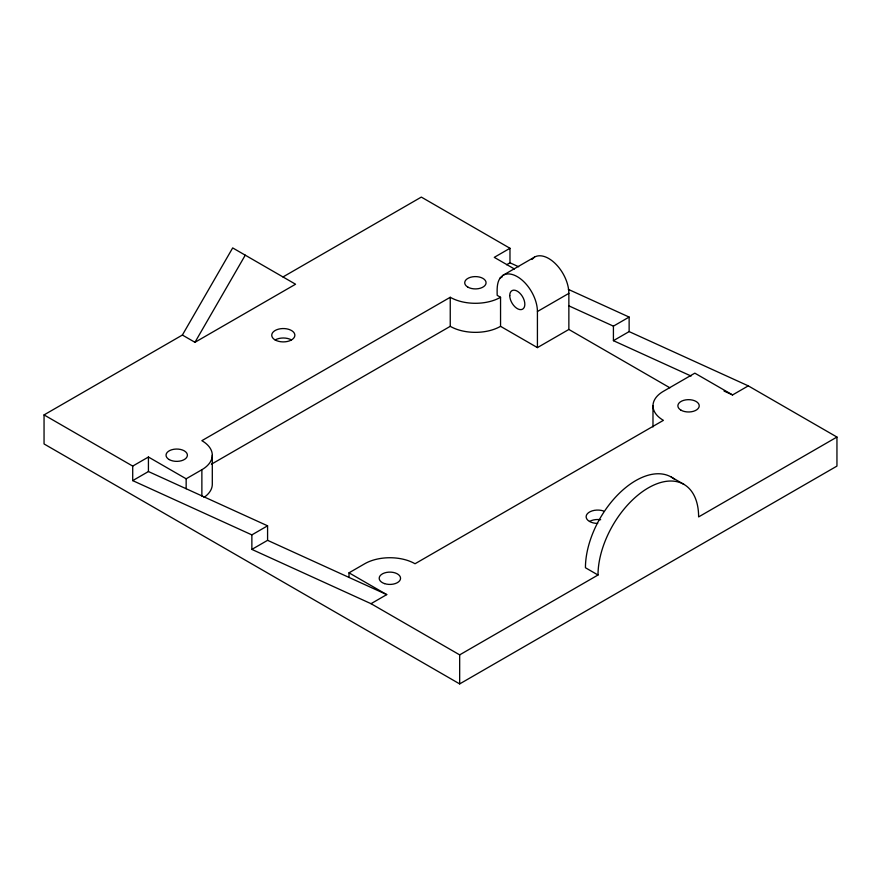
<?xml version="1.0" encoding="UTF-8"?>
<svg xmlns="http://www.w3.org/2000/svg" width="881" height="881" viewBox="0 0 881 881"><rect width="100%" height="100%" fill="white"/><g stroke="black" fill="none" stroke-linecap="round" stroke-linejoin="round"><path stroke-width="1.32" d="M568.862 329.461L568.862 293.373A28.456 16.431 60 0 0 556.44 264.729A28.456 16.431 60 0 0 534.503 257.109L503.073 275.257C496.499 279.651 497.093 288.384 497.17 295.333L500.551 297.282L500.551 326.333L537.421 347.61L568.862 329.461L669.879 387.794M182.378 335.044L232.683 247.913L295.564 284.222L194.954 342.302L182.378 335.044L44.05 414.907L44.05 443.947L459.673 683.909L836.95 466.093L836.95 437.053L748.288 385.867L629.133 331.597L613.418 340.672L613.418 326.146L629.133 317.072L629.133 331.597M194.954 342.302L245.259 255.171M531.992 259.443L534.503 257.109M282.988 276.953L421.327 197.091L509.978 248.277L509.978 262.802L506.608 264.74M44.05 414.907L132.712 466.093L148.426 457.019L186.155 478.801L201.87 469.727A35.57 20.538 0 0 0 201.87 440.676L450.246 297.282A35.57 20.538 0 0 0 500.551 297.282M509.978 248.277L494.263 257.351L514.394 268.98M132.712 466.093L132.712 480.619L148.426 471.544L267.582 525.814L267.582 540.328L251.867 549.403L251.867 534.888L267.582 525.814M499.868 278.231L502.203 276.876M211.385 464.232L450.246 326.333A35.57 20.538 0 0 0 500.551 326.333M537.421 347.61L537.421 311.522L568.862 293.373M349.008 577.418L349.008 572.826L364.734 563.752A35.57 20.538 0 0 1 415.039 563.752L663.404 420.347A35.57 20.538 0 0 1 663.404 391.307L694.845 373.159L732.574 394.941L748.288 385.867M251.867 549.403L371.022 603.683L386.737 594.609L349.008 572.826M371.022 603.683L459.673 654.869L598.012 575.007A71.141 41.077 -60 0 1 648.317 487.876A71.141 41.077 -60 0 1 698.622 516.916L836.95 437.053M509.978 262.802L518.667 266.756M568.322 289.364L629.133 317.072M568.862 305.85L613.418 326.146M613.418 340.672L691.089 376.044M724.05 391.065L732.574 394.941M267.582 540.328L386.737 594.609M132.712 480.619L251.867 534.888M671.311 477.095L683.887 484.352M598.012 575.007L585.436 567.738A71.141 41.077 -60 0 1 618.792 493.789A71.141 41.077 -60 0 1 674.626 479.396M652.986 405.833L652.986 426.955M459.673 654.869L459.673 683.909M450.246 297.282L450.246 326.333M212.299 455.202L212.299 484.242A35.57 20.538 0 0 1 203.963 497.446M201.87 469.727L201.87 496.124M186.155 478.801L186.155 488.724M148.426 457.019L148.426 471.544M589.521 521.453A11.563 6.674 0 0 1 600.688 519.724M275.125 339.945A11.563 6.674 0 0 0 294.474 336.949A11.563 6.674 0 0 0 280.312 328.778A11.563 6.674 0 0 0 275.125 339.945A11.563 6.674 0 0 1 291.479 339.945M597.692 523.413A11.563 6.674 0 0 1 586.526 515.011A11.563 6.674 0 0 1 603.474 510.958M503.073 275.257A28.456 16.431 60 0 1 524.999 282.878A28.456 16.431 60 0 1 537.421 311.522M384.545 583.607A10.671 6.156 0 0 0 400.558 578.266A10.671 6.156 0 0 0 384.545 572.936A10.671 6.156 0 0 0 384.545 583.607M467.855 287.118A10.671 6.156 0 0 0 485.706 284.354A10.671 6.156 0 0 0 472.634 276.81A10.671 6.156 0 0 0 467.855 287.118M169.174 459.563A10.671 6.156 0 0 0 187.036 456.799A10.671 6.156 0 0 0 173.964 449.255A10.671 6.156 0 0 0 169.174 459.563M509.747 295.542A10.671 6.156 60 0 0 521.067 309.627A10.671 6.156 60 0 0 521.067 294.54A10.671 6.156 60 0 0 509.747 295.542M681.013 410.183A10.671 6.156 0 0 0 698.864 407.429A10.671 6.156 0 0 0 685.792 399.875A10.671 6.156 0 0 0 681.013 410.183"/></g></svg>
